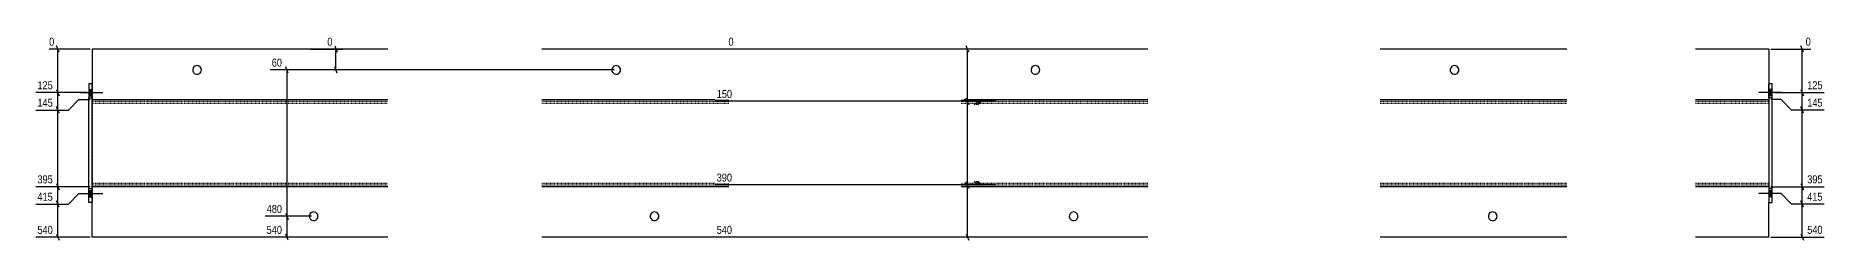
# Model space of a CAD drawing. Header units: millimetres. Extents: x 9 to 44269, y 10 to 1769.
# Drawn here: x 25856 to 30976, y 14 to 602 of the extents above; entities that cross this region are included whole.
import ezdxf

# ---------------------------------------------------------------- set-up
doc = ezdxf.new("R2010")
doc.units = ezdxf.units.MM
doc.linetypes.add('DXK_LINE_DOT2', pattern=[3.9198, 1.9599, -1.9599])
doc.layers.add('MÅLSÆTNING', color=7, linetype='Continuous')
doc.layers.add('STÅL', color=7, linetype='Continuous')
doc.styles.add('Arial Narrow', font='ARIALN.TTF', dxfattribs={"height": 0.2})

msp = doc.modelspace()

# ---------------------------------------------------------------- hatches: boundary and pattern name
at = {"layer": 'STÅL', "linetype": 'Continuous'}
for points in [[(26007.6, 447.4), (26007.6, 429.4), (26017.6, 429.4), (26017.6, 447.4)], [(26007.6, 447.4), (26007.6, 429.4), (26017.6, 429.4), (26017.6, 447.4)], [(26007.6, 447.4), (26007.6, 429.4), (26017.6, 429.4), (26017.6, 447.4)], [(30827.6, 429.4), (30827.6, 447.4), (30817.6, 447.4), (30817.6, 429.4)], [(30827.6, 429.4), (30827.6, 447.4), (30817.6, 447.4), (30817.6, 429.4)], [(30827.6, 429.4), (30827.6, 447.4), (30817.6, 447.4), (30817.6, 429.4)], [(26007.6, 157.4), (26007.6, 139.4), (26017.6, 139.4), (26017.6, 157.4)], [(26007.6, 157.4), (26007.6, 139.4), (26017.6, 139.4), (26017.6, 157.4)], [(26007.6, 157.4), (26007.6, 139.4), (26017.6, 139.4), (26017.6, 157.4)], [(30827.6, 139.4), (30827.6, 157.4), (30817.6, 157.4), (30817.6, 139.4)], [(30827.6, 139.4), (30827.6, 157.4), (30817.6, 157.4), (30817.6, 139.4)], [(30827.6, 139.4), (30827.6, 157.4), (30817.6, 157.4), (30817.6, 139.4)]]:
    msp.add_hatch(color=96, dxfattribs=at).paths.add_polyline_path(points)

# ---------------------------------------------------------------- linework, layer by layer
at = {"layer": 'MÅLSÆTNING', "color": 7, "linetype": 'Continuous'}
for p, q in [((26011.6, 563.4), (25894.2, 563.4)), ((25922.7, 554.4), (25915.5, 572.4)), ((25919.1, 438.4), (25919.1, 563.4)), ((26642.6, 563.4), (26734.5, 563.4)), ((26711.7, 572.4), (26718.9, 554.4)), ((26715.3, 503.4), (26715.3, 563.4)), ((28603.3, 563.4), (27839, 563.4)), ((28526.8, 554.4), (28519.6, 572.4)), ((30823.6, 563.4), (30937.8, 563.4)), ((30916.5, 554.4), (30909.3, 572.4)), ((26578.9, 494.4), (26571.7, 512.4)), ((26718.9, 494.4), (26711.7, 512.4)), ((27511.6, 503.4), (26527.1, 503.4)), ((26575.3, 83.4), (26575.3, 503.4)), ((27511.6, 503.4), (26667.1, 503.4)), ((26001.6, 438.4), (25856.2, 438.4)), ((26001.6, 438.4), (25856.2, 438.4)), ((25915.5, 447.4), (25922.7, 429.4)), ((25915.5, 447.4), (25922.7, 429.4)), ((25919.1, 388.4), (25919.1, 438.4)), ((25949.1, 388.4), (25979.1, 418.4)), ((25949.1, 388.4), (25979.1, 418.4)), ((25979.1, 418.4), (26011.6, 418.4)), ((25979.1, 418.4), (26011.6, 418.4)), ((28603.3, 413.4), (27801, 413.4)), ((28526.8, 404.4), (28519.6, 422.4)), ((28553.2, 413.4), (28542.7, 402.9)), ((28563.7, 413.4), (28542.7, 413.4)), ((28553.2, 413.4), (28542.7, 402.9)), ((28563.7, 413.4), (28542.7, 413.4)), ((28558.5, 413.4), (28548, 402.9)), ((28558.5, 413.4), (28548, 402.9)), ((28563.7, 413.4), (28553.2, 402.9)), ((28563.7, 413.4), (28553.2, 402.9)), ((30852.9, 418.4), (30823.6, 418.4)), ((30852.9, 418.4), (30823.6, 418.4)), ((30882.9, 388.4), (30852.9, 418.4)), ((30882.9, 388.4), (30852.9, 418.4)), ((25856.2, 388.4), (25949.1, 388.4)), ((25856.2, 388.4), (25949.1, 388.4)), ((25922.7, 379.4), (25915.5, 397.4)), ((25922.7, 379.4), (25915.5, 397.4)), ((30975.8, 388.4), (30882.9, 388.4)), ((30916.5, 379.4), (30909.3, 397.4)), ((28603.3, 173.4), (27801, 173.4)), ((28526.8, 164.4), (28519.6, 182.4)), ((28523.2, 23.4), (28523.2, 173.4)), ((28553.2, 173.4), (28542.7, 183.9)), ((28553.2, 173.4), (28542.7, 183.9)), ((28563.7, 173.4), (28542.7, 173.4)), ((28563.7, 173.4), (28542.7, 173.4)), ((28558.5, 173.4), (28548, 183.9)), ((28558.5, 173.4), (28548, 183.9)), ((28563.7, 173.4), (28553.2, 183.9)), ((28563.7, 173.4), (28553.2, 183.9)), ((25856.2, 118.4), (25949.1, 118.4)), ((25922.7, 109.4), (25915.5, 127.4)), ((25919.1, 23.4), (25919.1, 118.4)), ((25949.1, 118.4), (25979.1, 148.4)), ((25949.1, 118.4), (25979.1, 148.4)), ((25979.1, 148.4), (26001.6, 148.4)), ((25979.1, 148.4), (26001.6, 148.4)), ((30852.9, 148.4), (30833.6, 148.4)), ((30852.9, 148.4), (30833.6, 148.4)), ((30882.9, 118.4), (30852.9, 148.4)), ((30882.9, 118.4), (30852.9, 148.4)), ((30975.8, 118.4), (30882.9, 118.4)), ((30916.5, 109.4), (30909.3, 127.4)), ((30912.9, 23.4), (30912.9, 118.4)), ((26645.2, 83.4), (26512.5, 83.4)), ((26645.2, 83.4), (26512.5, 83.4)), ((26571.7, 92.4), (26578.9, 74.4)), ((26571.7, 92.4), (26578.9, 74.4)), ((26575.3, 23.4), (26575.3, 83.4)), ((26011.6, 23.4), (25856.2, 23.4)), ((25915.5, 32.4), (25922.7, 14.4)), ((26630.6, 23.4), (26512.5, 23.4)), ((26578.9, 14.4), (26571.7, 32.4)), ((28603.3, 23.4), (27801, 23.4)), ((28519.6, 32.4), (28526.8, 14.4)), ((30823.6, 23.4), (30975.8, 23.4)), ((30909.3, 32.4), (30916.5, 14.4))]:
    msp.add_line(p, q, dxfattribs=at)
at = {"layer": 'STÅL', "color": 2, "linetype": 'Continuous'}
for p, q in [((26863.7, 563.4), (26017.6, 563.4)), ((26017.6, 563.4), (26017.6, 463.4)), ((27839.7, 563.4), (27305.1, 563.4)), ((29039.7, 563.4), (28505.1, 563.4)), ((30239.7, 563.4), (29705.1, 563.4)), ((30817.6, 563.4), (30607.6, 563.4)), ((30817.6, 563.4), (30817.6, 463.4)), ((26017.6, 463.4), (26007.6, 463.4)), ((26007.6, 463.4), (26007.6, 423.4)), ((26017.6, 423.4), (26017.6, 463.4)), ((30827.6, 463.4), (30817.6, 463.4)), ((30817.6, 423.4), (30817.6, 463.4)), ((30827.6, 423.4), (30827.6, 463.4)), ((26007.6, 123.4), (26007.6, 423.4)), ((26007.6, 423.4), (26017.6, 423.4)), ((26017.6, 423.4), (26017.6, 418.4)), ((26017.6, 168.4), (26017.6, 418.4)), ((26017.6, 418.4), (26863.7, 418.4)), ((27305.1, 418.4), (27839.7, 418.4)), ((28505.1, 418.4), (29039.7, 418.4)), ((29705.1, 418.4), (30239.7, 418.4)), ((30607.6, 418.4), (30817.6, 418.4)), ((30827.6, 423.4), (30817.6, 423.4)), ((30817.6, 423.4), (30817.6, 418.4)), ((30817.6, 418.4), (30817.6, 168.4)), ((30827.6, 123.4), (30827.6, 423.4)), ((26007.6, 163.4), (26017.6, 163.4)), ((26017.6, 123.4), (26017.6, 168.4)), ((26863.7, 168.4), (26017.6, 168.4)), ((27839.7, 168.4), (27305.1, 168.4)), ((29039.7, 168.4), (28505.1, 168.4)), ((30239.7, 168.4), (29705.1, 168.4)), ((30817.6, 168.4), (30607.6, 168.4)), ((30817.6, 168.4), (30817.6, 123.4)), ((30827.6, 163.4), (30817.6, 163.4)), ((26017.6, 123.4), (26007.6, 123.4)), ((26017.6, 23.4), (26017.6, 123.4)), ((30817.6, 23.4), (30817.6, 123.4)), ((30817.6, 123.4), (30827.6, 123.4)), ((26863.7, 23.4), (26017.6, 23.4)), ((27839.7, 23.4), (27305.1, 23.4)), ((29039.7, 23.4), (28505.1, 23.4)), ((30239.7, 23.4), (29705.1, 23.4)), ((30817.6, 23.4), (30607.6, 23.4))]:
    msp.add_line(p, q, dxfattribs=at)
at = {"layer": 'STÅL', "color": 7, "linetype": 'DXK_LINE_DOT2'}
for p, q in [((26017.6, 463.4), (26017.6, 123.4)), ((30817.6, 463.4), (30817.6, 123.4)), ((26017.6, 413.4), (26863.7, 413.4)), ((27305.1, 413.4), (27839.7, 413.4)), ((28505.1, 413.4), (29039.7, 413.4)), ((29705.1, 413.4), (30239.7, 413.4)), ((30607.6, 413.4), (30817.6, 413.4)), ((26017.6, 408.4), (26863.7, 408.4)), ((27305.1, 408.4), (27839.7, 408.4)), ((28505.1, 408.4), (29039.7, 408.4)), ((29705.1, 408.4), (30239.7, 408.4)), ((30607.6, 408.4), (30817.6, 408.4)), ((26017.6, 178.4), (26863.7, 178.4)), ((26017.6, 173.4), (26863.7, 173.4)), ((27305.1, 178.4), (27839.7, 178.4)), ((27305.1, 173.4), (27839.7, 173.4)), ((28505.1, 178.4), (29039.7, 178.4)), ((28505.1, 173.4), (29039.7, 173.4)), ((29705.1, 178.4), (30239.7, 178.4)), ((29705.1, 173.4), (30239.7, 173.4)), ((30607.6, 178.4), (30817.6, 178.4)), ((30607.6, 173.4), (30817.6, 173.4))]:
    msp.add_line(p, q, dxfattribs=at)
at = {"layer": 'STÅL', "color": 96, "linetype": 'Continuous'}
for p, q in [((25982.6, 438.4), (26047.6, 438.4)), ((25982.6, 438.4), (26047.6, 438.4)), ((25982.6, 438.4), (26047.6, 438.4)), ((26007.6, 447.4), (26017.6, 447.4)), ((26007.6, 447.4), (26017.6, 447.4)), ((26007.6, 447.4), (26017.6, 447.4)), ((26007.6, 429.4), (26017.6, 429.4)), ((26007.6, 429.4), (26017.6, 429.4)), ((26007.6, 429.4), (26017.6, 429.4)), ((30853.6, 438.4), (30788.6, 438.4)), ((30853.6, 438.4), (30788.6, 438.4)), ((30853.6, 438.4), (30788.6, 438.4)), ((30827.6, 447.4), (30817.6, 447.4)), ((30827.6, 447.4), (30817.6, 447.4)), ((30827.6, 447.4), (30817.6, 447.4)), ((30827.6, 429.4), (30817.6, 429.4)), ((30827.6, 429.4), (30817.6, 429.4)), ((30827.6, 429.4), (30817.6, 429.4)), ((26007.6, 157.4), (26017.6, 157.4)), ((26007.6, 157.4), (26017.6, 157.4)), ((26007.6, 157.4), (26017.6, 157.4)), ((30827.6, 157.4), (30817.6, 157.4)), ((30827.6, 157.4), (30817.6, 157.4)), ((30827.6, 157.4), (30817.6, 157.4)), ((25982.6, 148.4), (26047.6, 148.4)), ((25982.6, 148.4), (26047.6, 148.4)), ((25982.6, 148.4), (26047.6, 148.4)), ((26007.6, 139.4), (26017.6, 139.4)), ((26007.6, 139.4), (26017.6, 139.4)), ((26007.6, 139.4), (26017.6, 139.4)), ((30853.6, 148.4), (30788.6, 148.4)), ((30853.6, 148.4), (30788.6, 148.4)), ((30853.6, 148.4), (30788.6, 148.4)), ((30827.6, 139.4), (30817.6, 139.4)), ((30827.6, 139.4), (30817.6, 139.4)), ((30827.6, 139.4), (30817.6, 139.4))]:
    msp.add_line(p, q, dxfattribs=at)
at = {"layer": 'STÅL', "color": 2, "linetype": 'Continuous'}
for centre, start, end in [((26317.6, 503.4), 330.3737, 150.3737), ((27517.6, 503.4), 330.3737, 150.3737), ((28717.6, 503.4), 330.3737, 150.3737), ((29917.6, 503.4), 330.3737, 150.3737), ((26317.6, 503.4), 150.3737, 330.3737), ((27517.6, 503.4), 150.3737, 330.3737), ((28717.6, 503.4), 150.3737, 330.3737), ((29917.6, 503.4), 150.3737, 330.3737), ((26651.2, 83.4), 150.3737, 330.3737), ((26651.2, 83.4), 330.3737, 150.3737), ((27627.2, 83.4), 150.3737, 330.3737), ((27627.2, 83.4), 330.3737, 150.3737), ((28827.2, 83.4), 120.3737, 300.3737), ((28827.2, 83.4), 300.3737, 120.3737), ((30027.2, 83.4), 150.3737, 330.3737), ((30027.2, 83.4), 330.3737, 150.3737)]:
    msp.add_arc(centre, 12.5, start, end, dxfattribs=at)

# ---------------------------------------------------------------- next in the draw order: wipeouts: each hides what was drawn before it
at = {"color": 0, "linetype": 'Continuous'}
for points in [[(25913.7, 568.2), (25913.7, 601.8), (25889.4, 601.8), (25889.4, 568.2)], [(26709.9, 568.2), (26709.9, 601.8), (26685.7, 601.8), (26685.7, 568.2)], [(26565.5, 508.2), (26565.5, 541.8), (26526.7, 541.8), (26526.7, 508.2)], [(25909.3, 443.2), (25909.3, 476.8), (25855.8, 476.8), (25855.8, 443.2)], [(28513.5, 178.2), (28513.5, 211.8), (27800.6, 211.8), (27800.6, 178.2)], [(25909.3, 123.2), (25909.3, 156.8), (25855.8, 156.8), (25855.8, 123.2)], [(30976.2, 123.2), (30976.2, 156.8), (30922.7, 156.8), (30922.7, 123.2)], [(26565.5, 88.2), (26565.5, 121.8), (26512.1, 121.8), (26512.1, 88.2)], [(25909.3, 28.2), (25909.3, 61.8), (25855.8, 61.8), (25855.8, 28.2)], [(26565.5, 28.2), (26565.5, 61.8), (26512.1, 61.8), (26512.1, 28.2)], [(28513.5, 28.2), (28513.5, 61.8), (27800.6, 61.8), (27800.6, 28.2)], [(30976.2, 28.2), (30976.2, 61.8), (30922.7, 61.8), (30922.7, 28.2)]]:
    msp.add_wipeout(points, dxfattribs=at).dxf.layer = 'MÅLSÆTNING'

# ---------------------------------------------------------------- next in the draw order: linework, layer by layer
at = {"layer": 'MÅLSÆTNING', "color": 7, "linetype": 'Continuous'}
for p, q in [((28523.2, 173.4), (28523.2, 413.4)), ((25919.1, 168.4), (25919.1, 388.4)), ((26011.6, 168.4), (25856.2, 168.4)), ((26011.6, 168.4), (25856.2, 168.4)), ((25915.5, 177.4), (25922.7, 159.4)), ((25915.5, 177.4), (25922.7, 159.4)), ((25919.1, 118.4), (25919.1, 168.4)), ((28603.3, 173.4), (27801, 173.4)), ((28519.6, 182.4), (28526.8, 164.4)), ((30823.6, 168.4), (30975.8, 168.4)), ((30909.3, 177.4), (30916.5, 159.4)), ((30912.9, 118.4), (30912.9, 168.4)), ((25856.2, 118.4), (25949.1, 118.4)), ((25922.7, 109.4), (25915.5, 127.4)), ((30975.8, 118.4), (30882.9, 118.4)), ((30916.5, 109.4), (30909.3, 127.4))]:
    msp.add_line(p, q, dxfattribs=at)

# ---------------------------------------------------------------- next in the draw order: texts
at = {"layer": 'MÅLSÆTNING', "color": 3, "linetype": 'Continuous', "style": 'Arial Narrow'}
for s, height, p in [('0', 22.9, (25894.2, 573)), ('0', 22.9, (26690.5, 573)), ('60', 22.91, (26531.5, 513)), ('125', 22.91, (25860.6, 448)), ('390', 22.91, (27805.4, 183)), ('415', 22.91, (25860.6, 128)), ('480', 22.91, (26516.9, 93)), ('415', 22.91, (30927.5, 128)), ('540', 22.91, (25860.6, 33)), ('540', 22.91, (26516.9, 33)), ('540', 22.91, (27805.4, 33)), ('540', 22.91, (30927.5, 33))]:
    msp.add_text(s, height=height, dxfattribs=at).set_placement(p)

# ---------------------------------------------------------------- next in the draw order: wipeouts: each hides what was drawn before it
at = {"color": 0, "linetype": 'Continuous'}
for points in [[(25909.3, 393.2), (25909.3, 426.8), (25855.8, 426.8), (25855.8, 393.2)], [(28513.5, 418.2), (28513.5, 451.8), (27800.6, 451.8), (27800.6, 418.2)], [(25909.3, 173.2), (25909.3, 206.8), (25855.8, 206.8), (25855.8, 173.2)], [(30976.2, 173.2), (30976.2, 206.8), (30922.7, 206.8), (30922.7, 173.2)]]:
    msp.add_wipeout(points, dxfattribs=at).dxf.layer = 'MÅLSÆTNING'

# ---------------------------------------------------------------- next in the draw order: linework, layer by layer
at = {"layer": 'MÅLSÆTNING', "color": 7, "linetype": 'Continuous'}
for p, q in [((28523.2, 413.4), (28523.2, 563.4)), ((28603.3, 413.4), (27801, 413.4)), ((28519.6, 422.4), (28526.8, 404.4)), ((30912.9, 168.4), (30912.9, 388.4)), ((30823.6, 168.4), (30975.8, 168.4)), ((30909.3, 177.4), (30916.5, 159.4))]:
    msp.add_line(p, q, dxfattribs=at)

# ---------------------------------------------------------------- next in the draw order: texts
at = {"layer": 'MÅLSÆTNING', "color": 3, "linetype": 'Continuous', "style": 'Arial Narrow'}
for s, p in [('145', (25860.6, 398)), ('150', (27805.4, 423)), ('395', (25860.6, 178)), ('395', (30927.5, 178))]:
    msp.add_text(s, height=22.91, dxfattribs=at).set_placement(p)

# ---------------------------------------------------------------- next in the draw order: wipeouts: each hides what was drawn before it
at = {"color": 0, "linetype": 'Continuous'}
for points in [[(28517.8, 568.2), (28517.8, 601.8), (27834.2, 601.8), (27834.2, 568.2)], [(30976.2, 393.2), (30976.2, 426.8), (30922.7, 426.8), (30922.7, 393.2)]]:
    msp.add_wipeout(points, dxfattribs=at).dxf.layer = 'MÅLSÆTNING'

# ---------------------------------------------------------------- next in the draw order: linework, layer by layer
at = {"layer": 'MÅLSÆTNING', "color": 7, "linetype": 'Continuous'}
for p, q in [((30833.6, 438.4), (30975.8, 438.4)), ((30909.3, 447.4), (30916.5, 429.4)), ((30912.9, 388.4), (30912.9, 438.4)), ((30975.8, 388.4), (30882.9, 388.4)), ((30916.5, 379.4), (30909.3, 397.4))]:
    msp.add_line(p, q, dxfattribs=at)

# ---------------------------------------------------------------- next in the draw order: texts
at = {"layer": 'MÅLSÆTNING', "color": 3, "linetype": 'Continuous', "style": 'Arial Narrow'}
for s, height, p in [('0', 22.9, (27839, 573)), ('145', 22.91, (30927.5, 398))]:
    msp.add_text(s, height=height, dxfattribs=at).set_placement(p)

# ---------------------------------------------------------------- next in the draw order: wipeouts: each hides what was drawn before it
at = {"color": 0, "linetype": 'Continuous'}
msp.add_wipeout([(30976.2, 443.2), (30976.2, 476.8), (30922.7, 476.8), (30922.7, 443.2)], dxfattribs=at).dxf.layer = 'MÅLSÆTNING'

# ---------------------------------------------------------------- next in the draw order: linework, layer by layer
at = {"layer": 'MÅLSÆTNING', "color": 7, "linetype": 'Continuous'}
for p, q in [((30912.9, 438.4), (30912.9, 563.4)), ((30833.6, 438.4), (30975.8, 438.4)), ((30909.3, 447.4), (30916.5, 429.4))]:
    msp.add_line(p, q, dxfattribs=at)

# ---------------------------------------------------------------- next in the draw order: texts
at = {"layer": 'MÅLSÆTNING', "color": 3, "linetype": 'Continuous', "style": 'Arial Narrow'}
msp.add_text('125', height=22.91, dxfattribs=at).set_placement((30927.5, 448))

# ---------------------------------------------------------------- next in the draw order: wipeouts: each hides what was drawn before it
at = {"color": 0, "linetype": 'Continuous'}
msp.add_wipeout([(30942.6, 568.2), (30942.6, 601.8), (30918.3, 601.8), (30918.3, 568.2)], dxfattribs=at).dxf.layer = 'MÅLSÆTNING'

# ---------------------------------------------------------------- next in the draw order: texts
at = {"layer": 'MÅLSÆTNING', "color": 3, "linetype": 'Continuous', "style": 'Arial Narrow'}
msp.add_text('0', height=22.9, dxfattribs=at).set_placement((30923.1, 573))

doc.saveas('drawing.dxf')
